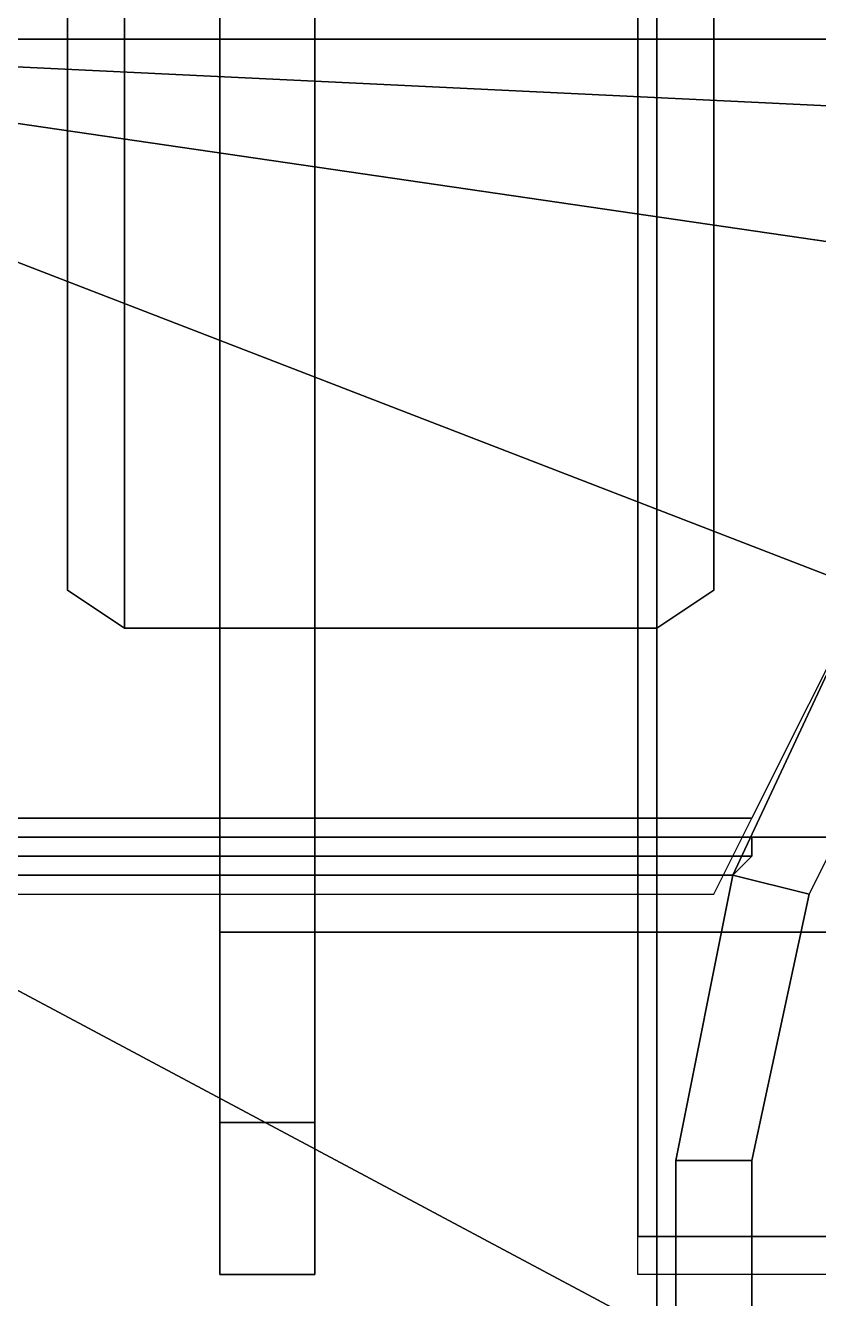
# Model space of a CAD drawing. Header units: millimetres. Extents: x -1.1 to 1.1, y -2.8 to 10.1.
# Drawn here: x -0.612 to -0.195, y 0.307 to 0.977 of the extents above; entities that cross this region are included whole.
import ezdxf

# ---------------------------------------------------------------- set-up
doc = ezdxf.new("R2010")
doc.units = ezdxf.units.MM
for name, color, linetype in [('internals', 5, 'Continuous'), ('seats', 3, 'Continuous'), ('suspension', 5, 'Continuous'), ('tent', 3, 'Continuous')]:
    doc.layers.add(name, color=color, linetype=linetype)

msp = doc.modelspace()

# ---------------------------------------------------------------- linework, layer by layer
for points in [[(-0.29, 0.34, 0.77), (-0.29, 3.07, 0.77), (0.29, 3.07, 0.77), (0.29, 0.34, 0.77)], [(-0.29, 0.53, 1.05), (-0.29, 2.9, 1.05), (-0.29, 3.07, 0.77), (-0.29, 0.34, 0.77)], [(-0.17, 0.68, 2.27), (-0.17, 0.68, 1.85), (-0.24, 0.53, 1.85), (-0.24, 0.53, 2.27)], [(-0.13, 0.66, 2.27), (-0.17, 0.68, 2.27), (-0.24, 0.53, 2.27), (-0.2, 0.52, 2.27)], [(-0.2, 0.52, 2.27), (-0.2, 0.52, 1.85), (-0.13, 0.66, 1.85), (-0.13, 0.66, 2.27)], [(-0.23, 0.54, 2.12), (-0.23, 0.55, 2.11), (-0.91, 0.55, 2.11), (-0.91, 0.54, 2.12)], [(-0.23, 0.55, 2.11), (-0.23, 0.54, 2.1), (-0.91, 0.54, 2.1), (-0.91, 0.55, 2.11)], [(-0.24, 0.53, 2.11), (-0.23, 0.54, 2.12), (-0.91, 0.54, 2.12), (-0.91, 0.53, 2.11)], [(-0.23, 0.54, 2.1), (-0.24, 0.53, 2.11), (-0.91, 0.53, 2.11), (-0.91, 0.54, 2.1)], [(-0.24, 0.53, 2.27), (-0.24, 0.53, 1.85), (-0.27, 0.38, 1.85), (-0.27, 0.38, 2.27)], [(-0.2, 0.52, 2.27), (-0.24, 0.53, 2.27), (-0.27, 0.38, 2.27), (-0.23, 0.38, 2.27)], [(-0.23, 0.38, 2.27), (-0.23, 0.38, 1.85), (-0.2, 0.52, 1.85), (-0.2, 0.52, 2.27)], [(-0.27, 0.38, 2.27), (-0.27, 0.38, 1.85), (-0.27, -0.28, 1.85), (-0.27, -0.28, 2.27)], [(-0.23, 0.38, 2.27), (-0.27, 0.38, 2.27), (-0.27, -0.28, 2.27), (-0.23, -0.24, 2.27)], [(-0.23, -0.24, 2.27), (-0.23, -0.24, 1.85), (-0.23, 0.38, 1.85), (-0.23, 0.38, 2.27)], [(-0.29, 0.32, 0.74), (-0.29, 0.34, 0.77), (0.29, 0.34, 0.77), (0.29, 0.32, 0.74)]]:
    msp.add_3dface(points)
at = {"layer": 'internals'}
for points in [[(-0.73, 3.16, 1.07), (-0.73, 0.53, 1.07), (-0.28, 0.29, 1.07), (-0.28, 3.16, 1.07)], [(-0.28, 3.16, 0.78), (-0.28, 0.29, 0.78), (0.28, 0.29, 0.78), (0.28, 3.16, 0.78)], [(-0.28, 3.16, 1.07), (-0.28, 0.29, 1.07), (-0.28, 0.29, 0.78), (-0.28, 3.16, 0.78)], [(-0.73, 0.53, 1.07), (-0.98, 0.53, 1.07), (-0.93, 0.29, 1.07), (-0.28, 0.29, 1.07)]]:
    msp.add_3dface(points, dxfattribs=at)
at = {"layer": 'seats'}
for points in [[(-0.59, 0.68, 1.11), (-0.56, 0.66, 1.11), (-0.56, 1.04, 1.11), (-0.59, 1.02, 1.11)], [(-0.56, 0.66, 1.11), (-0.28, 0.66, 1.11), (-0.28, 1.04, 1.11), (-0.56, 1.04, 1.11)], [(-0.25, 1.02, 1.11), (-0.28, 1.04, 1.11), (-0.28, 0.66, 1.11), (-0.25, 0.68, 1.11)], [(-0.59, 1.02, 1.07), (-0.59, 0.68, 1.07), (-0.59, 0.68, 1.11), (-0.59, 1.02, 1.11)], [(-0.25, 0.68, 1.07), (-0.25, 1.02, 1.07), (-0.25, 1.02, 1.11), (-0.25, 0.68, 1.11)], [(-0.59, 0.68, 1.07), (-0.56, 0.66, 1.07), (-0.56, 0.66, 1.11), (-0.59, 0.68, 1.11)], [(-0.25, 0.68, 1.11), (-0.28, 0.66, 1.11), (-0.28, 0.66, 1.07), (-0.25, 0.68, 1.07)], [(-0.56, 0.66, 1.07), (-0.28, 0.66, 1.07), (-0.28, 0.66, 1.11), (-0.56, 0.66, 1.11)]]:
    msp.add_3dface(points, dxfattribs=at)
at = {"layer": 'suspension'}
for points in [[(-0.51, 3.17, 0.6), (-0.51, 0.5, 0.6), (-0.51, 0.4, 0.79), (-0.51, 3.17, 0.79)], [(-0.46, 3.12, 0.6), (-0.46, 0.5, 0.6), (-0.51, 0.5, 0.6), (-0.51, 3.17, 0.6)], [(-0.51, 3.17, 0.79), (-0.51, 0.4, 0.79), (-0.46, 0.4, 0.79), (-0.46, 3.12, 0.79)], [(-0.46, 0.4, 0.79), (-0.46, 0.5, 0.6), (-0.46, 3.12, 0.6), (-0.46, 3.12, 0.79)], [(0.46, 0.55, 0.77), (0.46, 0.55, 0.6), (-0.46, 0.55, 0.6), (-0.46, 0.55, 0.77)], [(-0.46, 0.55, 0.6), (0.46, 0.55, 0.6), (0.46, 0.5, 0.6), (-0.46, 0.5, 0.6)], [(-0.46, 0.5, 0.77), (0.46, 0.5, 0.77), (0.46, 0.55, 0.77), (-0.46, 0.55, 0.77)], [(-0.51, 0.5, 0.6), (-0.51, 0.32, 0.52), (-0.51, 0.32, 0.74), (-0.51, 0.4, 0.79)], [(-0.46, 0.5, 0.6), (-0.46, 0.32, 0.52), (-0.51, 0.32, 0.52), (-0.51, 0.5, 0.6)], [(-0.46, 0.32, 0.74), (-0.46, 0.32, 0.52), (-0.46, 0.5, 0.6), (-0.46, 0.4, 0.79)], [(-0.46, 0.5, 0.6), (0.46, 0.5, 0.6), (0.46, 0.5, 0.77), (-0.46, 0.5, 0.77)], [(-0.51, 0.4, 0.79), (-0.51, 0.32, 0.74), (-0.46, 0.32, 0.74), (-0.46, 0.4, 0.79)]]:
    msp.add_3dface(points, dxfattribs=at)
at = {"layer": 'tent'}
for points in [[(-0.92, 1.15, 2.11), (-0.92, 0.97, 2.09), (0.92, 0.97, 2.09), (0.92, 1.15, 2.11)], [(-0.23, 0.56, 2.11), (-0.17, 0.68, 2.10415), (-0.92, 0.97, 2.09), (-0.92, 0.56, 2.11)], [(-0.17, 0.68, 2.10415), (-0.03, 0.84, 2.09634), (-0.92, 0.97, 2.09)], [(-0.03, 0.84, 2.09634), (0.12, 0.92, 2.09244), (-0.92, 0.97, 2.09)], [(0.12, 0.92, 2.09244), (0.28, 0.97, 2.09), (-0.92, 0.97, 2.09)], [(-0.92, 0.56, 2.11), (-0.92, 0.54, 2.13), (-0.24, 0.54, 2.13), (-0.23, 0.56, 2.11)], [(-0.92, 0.54, 2.13), (-0.92, 0.52, 2.11), (-0.25, 0.52, 2.11), (-0.24, 0.54, 2.13)]]:
    msp.add_3dface(points, dxfattribs=at)

doc.saveas('drawing.dxf')
